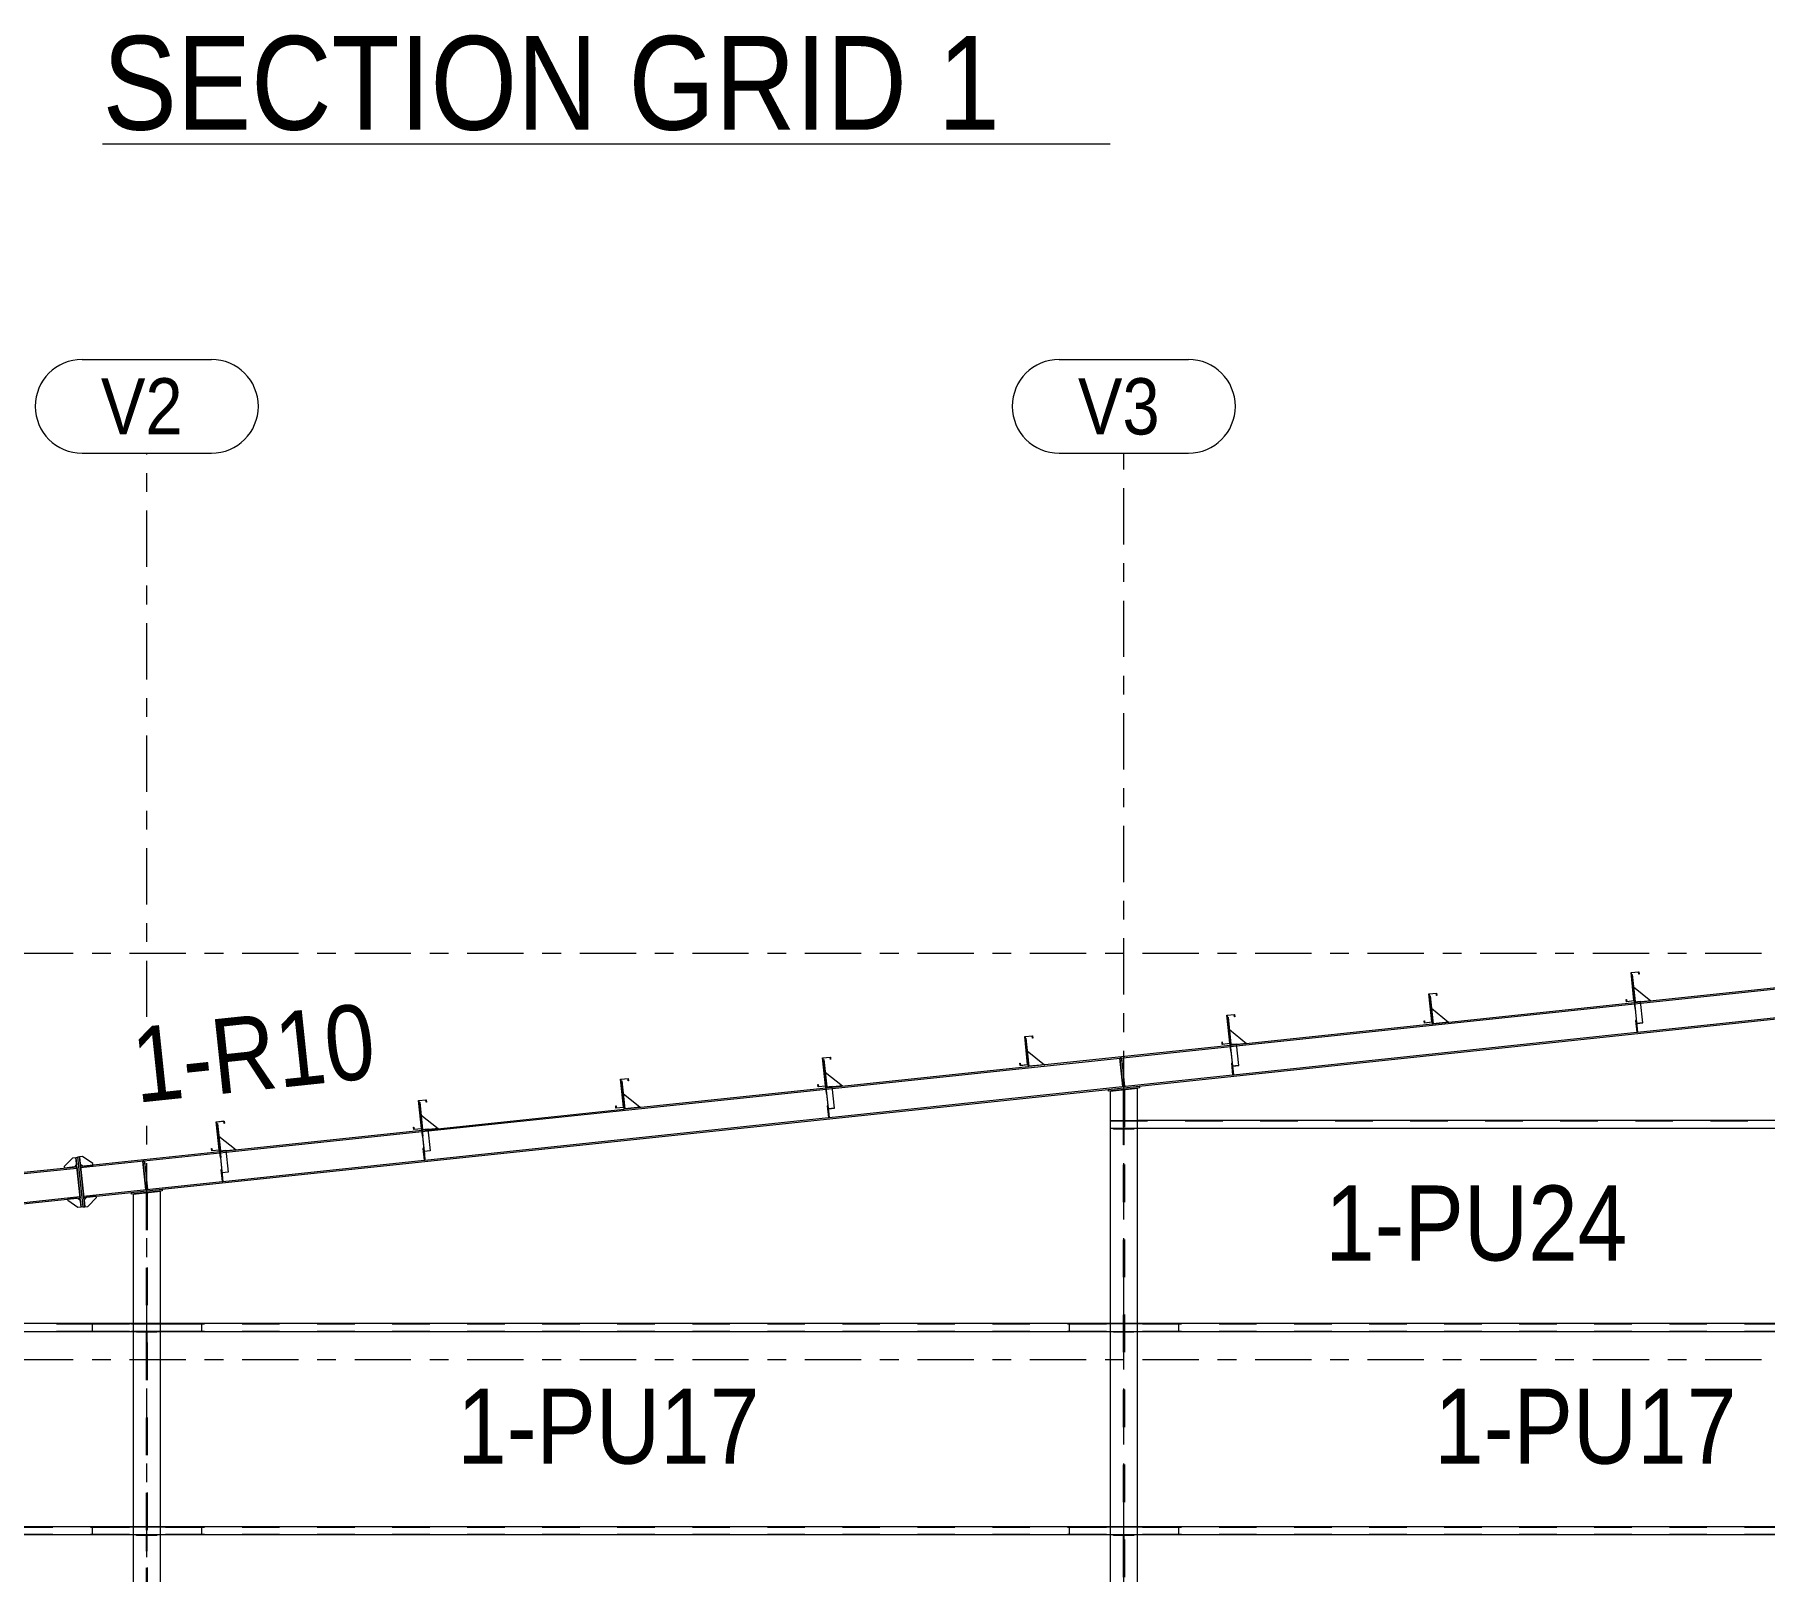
# Model space of a CAD drawing. Header units: millimetres. Extents: x -49 to 773, y -79 to 495.
# Drawn here: x 237.3 to 329.5, y 248.7 to 330.6 of the extents above; entities that cross this region are included whole.
import ezdxf

# ---------------------------------------------------------------- set-up
doc = ezdxf.new("R2010")
doc.units = ezdxf.units.MM
for name, pattern in [('XKITLINE00', [0]), ('XKITLINE02', [4, 2, -2]), ('XKITLINE03', [6, 3, -1, 1, -1])]:
    doc.linetypes.add(name, pattern=pattern)
for name, color, linetype, lineweight in [('OtherObjectType', 7, 'Continuous', 0), ('Part', 2, 'Continuous', 0), ('PartMark', 7, 'Continuous', 0), ('S-grid', 1, 'Continuous', 0)]:
    doc.layers.add(name, color=color, linetype=linetype, lineweight=lineweight)
doc.styles.add('ARIAL', font='ARIAL.TTF')

# ---------------------------------------------------------------- blocks, each defined once
blk = doc.blocks.new('*A170')
at = {"layer": 'Part'}
blk.add_hatch(color=3, dxfattribs=at).paths.add_polyline_path([(257.946, 271.901), (257.909, 272.257), (258.24, 272.292), (258.242, 272.275), (257.927, 272.241), (257.963, 271.903)], flags=17)
blk = doc.blocks.new('*A171')
at = {"layer": 'Part'}
blk.add_hatch(color=3, dxfattribs=at).paths.add_polyline_path([(257.73, 273.807), (258.145, 273.851), (258.158, 273.726), (258.143, 273.725), (258.131, 273.834), (257.747, 273.794), (257.904, 272.3), (257.49, 272.257), (257.477, 272.381), (257.492, 272.382), (257.503, 272.273), (257.888, 272.314)], flags=17)
blk = doc.blocks.new('*A172')
at = {"layer": 'Part'}
blk.add_hatch(color=3, dxfattribs=at).paths.add_polyline_path([(246.957, 272.671), (247.371, 272.714), (247.384, 272.59), (247.369, 272.588), (247.358, 272.698), (246.973, 272.657), (247.131, 271.164), (246.716, 271.12), (246.703, 271.244), (246.718, 271.246), (246.73, 271.137), (247.114, 271.177)], flags=17)
blk = doc.blocks.new('*A181')
at = {"layer": 'Part'}
blk.add_hatch(color=3, dxfattribs=at).paths.add_polyline_path([(247.173, 270.765), (247.135, 271.121), (247.467, 271.156), (247.468, 271.138), (247.154, 271.105), (247.189, 270.767)], flags=17)
blk = doc.blocks.new('*A196')
at = {"layer": 'Part'}
blk.add_hatch(color=3, dxfattribs=at).paths.add_polyline_path([(322.588, 278.719), (322.55, 279.076), (322.882, 279.111), (322.883, 279.093), (322.569, 279.06), (322.604, 278.721)], flags=17)
blk = doc.blocks.new('*A202')
at = {"layer": 'Part'}
blk.add_hatch(color=3, dxfattribs=at).paths.add_polyline_path([(311.598, 279.489), (312.012, 279.532), (312.025, 279.408), (312.011, 279.407), (311.999, 279.516), (311.614, 279.475), (311.772, 277.982), (311.358, 277.938), (311.345, 278.063), (311.359, 278.064), (311.371, 277.955), (311.756, 277.995)], flags=17)
blk = doc.blocks.new('*A203')
at = {"layer": 'Part'}
blk.add_hatch(color=3, dxfattribs=at).paths.add_polyline_path([(300.824, 278.352), (301.239, 278.396), (301.252, 278.272), (301.237, 278.27), (301.225, 278.38), (300.841, 278.339), (300.998, 276.846), (300.584, 276.802), (300.571, 276.926), (300.586, 276.928), (300.597, 276.818), (300.982, 276.859)], flags=17)
blk = doc.blocks.new('*A204')
at = {"layer": 'Part'}
blk.add_hatch(color=3, dxfattribs=at).paths.add_polyline_path([(290.051, 277.216), (290.465, 277.26), (290.478, 277.135), (290.463, 277.134), (290.452, 277.243), (290.067, 277.203), (290.225, 275.709), (289.81, 275.666), (289.797, 275.79), (289.812, 275.791), (289.824, 275.682), (290.208, 275.723)], flags=17)
blk = doc.blocks.new('*A205')
at = {"layer": 'Part'}
blk.add_hatch(color=3, dxfattribs=at).paths.add_polyline_path([(279.277, 276.08), (279.692, 276.123), (279.705, 275.999), (279.69, 275.997), (279.678, 276.107), (279.294, 276.066), (279.451, 274.573), (279.037, 274.529), (279.024, 274.654), (279.039, 274.655), (279.05, 274.546), (279.435, 274.586)], flags=17)
blk = doc.blocks.new('*A206')
at = {"layer": 'Part'}
blk.add_hatch(color=3, dxfattribs=at).paths.add_polyline_path([(268.504, 274.943), (268.918, 274.987), (268.931, 274.863), (268.916, 274.861), (268.905, 274.971), (268.52, 274.93), (268.678, 273.437), (268.263, 273.393), (268.25, 273.517), (268.265, 273.519), (268.277, 273.409), (268.661, 273.45)], flags=17)
blk = doc.blocks.new('*A207')
at = {"layer": 'Part'}
blk.add_hatch(color=3, dxfattribs=at).paths.add_polyline_path([(279.493, 274.174), (279.456, 274.53), (279.787, 274.565), (279.789, 274.547), (279.474, 274.514), (279.51, 274.176)], flags=17)
blk = doc.blocks.new('*A208')
at = {"layer": 'Part'}
blk.add_hatch(color=3, dxfattribs=at).paths.add_polyline_path([(301.041, 276.447), (301.003, 276.803), (301.334, 276.838), (301.336, 276.82), (301.021, 276.787), (301.057, 276.448)], flags=17)
blk = doc.blocks.new('*A210')
at = {"layer": 'Part'}
blk.add_hatch(color=3, dxfattribs=at).paths.add_polyline_path([(322.372, 280.625), (322.786, 280.669), (322.799, 280.545), (322.784, 280.543), (322.773, 280.652), (322.388, 280.612), (322.546, 279.118), (322.131, 279.075), (322.118, 279.199), (322.133, 279.201), (322.145, 279.091), (322.529, 279.132)], flags=17)
blk = doc.blocks.new('*A941')
at = {"layer": 'S-grid', "color": 1, "linetype": 'XKITLINE03', "lineweight": 0}
blk.add_line((-9.667, 281.658), (569.409, 281.658), dxfattribs=at)
blk = doc.blocks.new('*A942')
at = {"layer": 'S-grid', "color": 1, "linetype": 'XKITLINE03', "lineweight": 0}
blk.add_line((-9.667, 259.991), (569.409, 259.991), dxfattribs=at)
blk = doc.blocks.new('*A944')
at = {"layer": 'Part', "color": 2, "linetype": 'XKITLINE00', "lineweight": 0}
for p, q in [((296.151, 274.575), (345.841, 279.816)), ((322.886, 279.07), (333.328, 280.172)), ((322.893, 279), (333.335, 280.101)), ((301.346, 276.727), (322.562, 278.965)), ((311.822, 277.904), (322.554, 279.036)), ((322.722, 277.448), (333.454, 278.58)), ((301.339, 276.798), (311.781, 277.899)), ((279.799, 274.455), (301.015, 276.692)), ((290.275, 275.631), (301.007, 276.763)), ((301.175, 275.176), (322.68, 277.444)), ((279.627, 272.903), (301.133, 275.171)), ((279.792, 274.525), (290.234, 275.626)), ((244.068, 269.081), (294.494, 274.4)), ((258.252, 272.182), (279.467, 274.42)), ((268.728, 273.358), (279.46, 274.49)), ((258.244, 272.252), (268.686, 273.354)), ((247.471, 271.116), (257.913, 272.217)), ((247.478, 271.046), (257.92, 272.147)), ((258.08, 270.63), (279.586, 272.899)), ((239.717, 270.298), (247.139, 271.081)), ((239.724, 270.228), (247.147, 271.011)), ((247.307, 269.494), (258.039, 270.626)), ((239.884, 268.711), (247.265, 269.49)), ((239.892, 268.641), (242.411, 268.906))]:
    blk.add_line(p, q, dxfattribs=at)
at = {"layer": 'Part', "color": 7, "linetype": 'XKITLINE02', "lineweight": 0}
for p, q in [((322.554, 279.036), (322.886, 279.07)), ((322.562, 278.965), (322.893, 279)), ((311.781, 277.899), (311.822, 277.904)), ((301.007, 276.763), (301.339, 276.798)), ((301.015, 276.692), (301.346, 276.727)), ((322.68, 277.444), (322.722, 277.448)), ((290.234, 275.626), (290.275, 275.631)), ((301.133, 275.171), (301.175, 275.176)), ((279.46, 274.49), (279.792, 274.525)), ((279.467, 274.42), (279.799, 274.455)), ((294.494, 274.4), (296.151, 274.575)), ((268.686, 273.354), (268.728, 273.358)), ((257.913, 272.217), (258.244, 272.252)), ((257.92, 272.147), (258.252, 272.182)), ((279.586, 272.899), (279.627, 272.903)), ((247.139, 271.081), (247.471, 271.116)), ((239.717, 270.298), (239.892, 268.641)), ((247.147, 271.011), (247.478, 271.046)), ((258.039, 270.626), (258.08, 270.63)), ((247.265, 269.49), (247.307, 269.494)), ((242.411, 268.906), (244.068, 269.081))]:
    blk.add_line(p, q, dxfattribs=at)
blk = doc.blocks.new('*A948')
at = {"layer": 'Part', "color": 2, "linetype": 'XKITLINE00', "lineweight": 0}
for p, q in [((240.333, 251.075), (240.333, 250.658)), ((240.333, 251.075), (242.521, 251.075)), ((294.604, 251.075), (243.979, 251.075)), ((296.062, 251.075), (298.25, 251.075)), ((298.25, 251.075), (298.25, 250.658)), ((240.333, 250.658), (242.521, 250.658)), ((243.979, 250.658), (294.604, 250.658)), ((296.062, 250.658), (298.25, 250.658))]:
    blk.add_line(p, q, dxfattribs=at)
at = {"layer": 'Part', "color": 7, "linetype": 'XKITLINE02', "lineweight": 0}
for p, q in [((240.333, 251.06), (298.25, 251.06)), ((242.521, 251.075), (243.979, 251.075)), ((296.062, 251.075), (294.604, 251.075)), ((240.333, 250.673), (298.25, 250.673)), ((242.521, 250.658), (243.979, 250.658)), ((294.604, 250.658), (296.062, 250.658))]:
    blk.add_line(p, q, dxfattribs=at)
blk = doc.blocks.new('*A949')
at = {"layer": 'Part', "color": 2, "linetype": 'XKITLINE00', "lineweight": 0}
for p, q in [((240.333, 261.908), (240.333, 261.491)), ((240.333, 261.908), (242.521, 261.908)), ((294.604, 261.908), (243.979, 261.908)), ((296.062, 261.908), (298.25, 261.908)), ((298.25, 261.908), (298.25, 261.491)), ((240.333, 261.491), (242.521, 261.491)), ((243.979, 261.491), (294.604, 261.491)), ((296.062, 261.491), (298.25, 261.491))]:
    blk.add_line(p, q, dxfattribs=at)
at = {"layer": 'Part', "color": 7, "linetype": 'XKITLINE02', "lineweight": 0}
for p, q in [((240.333, 261.893), (298.25, 261.893)), ((242.521, 261.908), (243.979, 261.908)), ((296.062, 261.908), (294.604, 261.908)), ((240.333, 261.506), (298.25, 261.506)), ((242.521, 261.491), (243.979, 261.491)), ((294.604, 261.491), (296.062, 261.491))]:
    blk.add_line(p, q, dxfattribs=at)
blk = doc.blocks.new('*A999')
at = {"layer": 'S-grid', "color": 1, "linetype": 'XKITLINE03', "lineweight": 0}
for p, q in [((243.25, 278.263), (243.25, 308.325)), ((243.25, 165.458), (243.25, 273.235))]:
    blk.add_line(p, q, dxfattribs=at)
at = {"layer": 'S-grid', "color": 3, "style": 'ARIAL', "width": 0.85}
blk.add_text('V2', height=3, dxfattribs=at).set_placement((240.803, 309.325))
blk = doc.blocks.new('*A1003')
at = {"layer": 'Part', "color": 2, "linetype": 'XKITLINE00', "lineweight": 0}
for p, q in [((239.466, 270.774), (239.565, 270.785)), ((239.745, 268.122), (239.466, 270.774)), ((239.565, 270.785), (239.845, 268.133)), ((239.845, 268.133), (239.745, 268.122))]:
    blk.add_line(p, q, dxfattribs=at)
blk = doc.blocks.new('*A1004')
at = {"layer": 'Part', "color": 2, "linetype": 'XKITLINE00', "lineweight": 0}
for p, q in [((240.016, 268.654), (239.905, 268.516)), ((240.11, 268.161), (240.564, 268.628)), ((240.564, 268.628), (240.555, 268.711)), ((239.944, 268.143), (240.11, 268.161))]:
    blk.add_line(p, q, dxfattribs=at)
at = {"layer": 'Part', "color": 7, "linetype": 'XKITLINE02', "lineweight": 0}
for p, q in [((239.905, 268.516), (239.944, 268.143)), ((240.555, 268.711), (240.016, 268.654))]:
    blk.add_line(p, q, dxfattribs=at)
blk = doc.blocks.new('*A1005')
at = {"layer": 'Part', "color": 2, "linetype": 'XKITLINE00', "lineweight": 0}
for p, q in [((239.83, 270.813), (239.665, 270.795)), ((239.704, 270.422), (239.841, 270.311)), ((240.371, 270.451), (239.83, 270.813)), ((240.38, 270.368), (240.371, 270.451))]:
    blk.add_line(p, q, dxfattribs=at)
at = {"layer": 'Part', "color": 7, "linetype": 'XKITLINE02', "lineweight": 0}
for p, q in [((239.665, 270.795), (239.704, 270.422)), ((239.841, 270.311), (240.38, 270.368))]:
    blk.add_line(p, q, dxfattribs=at)
blk = doc.blocks.new('*A1006')
at = {"layer": 'Part', "color": 2, "linetype": 'XKITLINE00', "lineweight": 0}
for p, q in [((239.665, 270.795), (239.565, 270.785)), ((239.565, 270.785), (239.845, 268.133)), ((239.944, 268.143), (239.665, 270.795)), ((239.845, 268.133), (239.944, 268.143))]:
    blk.add_line(p, q, dxfattribs=at)
blk = doc.blocks.new('*A1007')
at = {"layer": 'Part', "color": 2, "linetype": 'XKITLINE00', "lineweight": 0}
for p, q in [((257.909, 272.257), (258.24, 272.292)), ((257.946, 271.901), (257.909, 272.257)), ((258.242, 272.275), (257.927, 272.241)), ((257.927, 272.241), (257.963, 271.903)), ((258.24, 272.292), (258.363, 271.126)), ((257.963, 271.903), (257.946, 271.901)), ((257.946, 271.901), (258.048, 270.938)), ((258.079, 270.8), (257.963, 271.903)), ((258.363, 271.126), (258.048, 271.093)), ((258.063, 270.798), (258.079, 270.8))]:
    blk.add_line(p, q, dxfattribs=at)
at = {"layer": 'Part', "color": 7, "linetype": 'XKITLINE02', "lineweight": 0}
for p, q in [((258.03, 271.107), (258.362, 271.142)), ((258.048, 270.938), (258.063, 270.798))]:
    blk.add_line(p, q, dxfattribs=at)
blk = doc.blocks.new('*A1008')
at = {"layer": 'Part', "color": 2, "linetype": 'XKITLINE00', "lineweight": 0}
for p, q in [((257.756, 273.709), (257.797, 273.713)), ((257.797, 273.713), (257.95, 272.262)), ((257.904, 272.3), (257.909, 272.257))]:
    blk.add_line(p, q, dxfattribs=at)
at = {"layer": 'Part', "color": 7, "linetype": 'XKITLINE02', "lineweight": 0}
for p, q in [((257.756, 273.709), (257.904, 272.3)), ((257.909, 272.257), (257.913, 272.217)), ((257.913, 272.217), (257.954, 272.222)), ((257.95, 272.262), (257.954, 272.222))]:
    blk.add_line(p, q, dxfattribs=at)
blk = doc.blocks.new('*A1009')
at = {"layer": 'Part', "color": 2, "linetype": 'XKITLINE00', "lineweight": 0}
blk.add_line((257.867, 273.05), (258.783, 272.309), dxfattribs=at)
at = {"layer": 'Part', "color": 7, "linetype": 'XKITLINE02', "lineweight": 0}
for p, q in [((257.954, 272.222), (257.867, 273.05)), ((258.783, 272.309), (257.954, 272.222))]:
    blk.add_line(p, q, dxfattribs=at)
blk = doc.blocks.new('*A1010')
at = {"layer": 'Part', "color": 2, "linetype": 'XKITLINE00', "lineweight": 0}
for p, q in [((258.015, 271.252), (257.973, 271.248)), ((257.973, 271.248), (258.039, 270.626)), ((258.08, 270.63), (258.039, 270.626)), ((258.048, 270.938), (258.08, 270.63))]:
    blk.add_line(p, q, dxfattribs=at)
at = {"layer": 'Part', "color": 7, "linetype": 'XKITLINE02', "lineweight": 0}
for p, q in [((258.015, 271.252), (258.048, 270.938)), ((258.026, 270.75), (258.067, 270.755))]:
    blk.add_line(p, q, dxfattribs=at)
blk = doc.blocks.new('*A1040')
at = {"layer": 'Part', "color": 2, "linetype": 'XKITLINE00', "lineweight": 0}
for p, q in [((188.25, 251.075), (188.25, 250.658)), ((188.25, 251.075), (190.437, 251.075)), ((242.521, 251.075), (191.896, 251.075)), ((243.979, 251.075), (246.166, 251.075)), ((246.166, 251.075), (246.166, 250.658)), ((188.25, 250.658), (190.437, 250.658)), ((191.896, 250.658), (242.521, 250.658)), ((243.979, 250.658), (246.166, 250.658))]:
    blk.add_line(p, q, dxfattribs=at)
at = {"layer": 'Part', "color": 7, "linetype": 'XKITLINE02', "lineweight": 0}
for p, q in [((188.25, 251.06), (246.166, 251.06)), ((190.437, 251.075), (191.896, 251.075)), ((243.979, 251.075), (242.521, 251.075)), ((188.25, 250.673), (246.166, 250.673)), ((190.437, 250.658), (191.896, 250.658)), ((242.521, 250.658), (243.979, 250.658))]:
    blk.add_line(p, q, dxfattribs=at)
blk = doc.blocks.new('*A1041')
at = {"layer": 'Part', "color": 7, "linetype": 'XKITLINE02', "lineweight": 0}
for p, q in [((190.437, 261.908), (190.437, 261.491)), ((190.437, 261.908), (191.896, 261.908)), ((190.437, 261.893), (246.166, 261.893)), ((243.979, 261.908), (242.521, 261.908)), ((190.437, 261.506), (246.166, 261.506)), ((190.437, 261.491), (191.896, 261.491)), ((242.521, 261.491), (243.979, 261.491))]:
    blk.add_line(p, q, dxfattribs=at)
at = {"layer": 'Part', "color": 2, "linetype": 'XKITLINE00', "lineweight": 0}
for p, q in [((242.521, 261.908), (191.896, 261.908)), ((243.979, 261.908), (246.166, 261.908)), ((246.166, 261.908), (246.166, 261.491)), ((191.896, 261.491), (242.521, 261.491)), ((243.979, 261.491), (246.166, 261.491))]:
    blk.add_line(p, q, dxfattribs=at)
blk = doc.blocks.new('*A1042')
at = {"layer": 'Part', "color": 7, "linetype": 'XKITLINE02', "lineweight": 0}
for p, q in [((243.042, 270.569), (243.125, 270.578)), ((243.2, 269.069), (243.042, 270.569)), ((243.138, 270.454), (243.055, 270.445)), ((243.125, 270.578), (243.283, 269.078)), ((243.187, 269.193), (243.27, 269.202)), ((243.283, 269.078), (243.2, 269.069))]:
    blk.add_line(p, q, dxfattribs=at)
blk = doc.blocks.new('*A1044')
at = {"layer": 'Part', "color": 7, "linetype": 'XKITLINE02', "lineweight": 0}
for p, q in [((242.708, 250.616), (242.708, 250.658)), ((242.708, 250.658), (243.791, 250.658)), ((243.791, 250.616), (242.708, 250.616)), ((243.791, 250.658), (243.791, 250.616))]:
    blk.add_line(p, q, dxfattribs=at)
blk = doc.blocks.new('*A1045')
at = {"layer": 'Part', "color": 7, "linetype": 'XKITLINE02', "lineweight": 0}
for p, q in [((243.271, 250.616), (243.229, 250.616)), ((243.229, 249.783), (243.229, 250.616)), ((243.229, 250.616), (243.271, 250.616)), ((243.271, 249.783), (243.271, 250.616)), ((243.271, 249.783), (243.229, 249.783))]:
    blk.add_line(p, q, dxfattribs=at)
blk = doc.blocks.new('*A1048')
at = {"layer": 'Part', "color": 7, "linetype": 'XKITLINE02', "lineweight": 0}
for p, q in [((242.708, 261.45), (242.708, 261.491)), ((242.708, 261.491), (243.791, 261.491)), ((243.791, 261.45), (242.708, 261.45)), ((243.791, 261.491), (243.791, 261.45))]:
    blk.add_line(p, q, dxfattribs=at)
blk = doc.blocks.new('*A1049')
at = {"layer": 'Part', "color": 7, "linetype": 'XKITLINE02', "lineweight": 0}
for p, q in [((243.271, 261.45), (243.229, 261.45)), ((243.229, 260.616), (243.229, 261.45)), ((243.229, 261.45), (243.271, 261.45)), ((243.271, 260.616), (243.271, 261.45)), ((243.271, 260.616), (243.229, 260.616))]:
    blk.add_line(p, q, dxfattribs=at)
blk = doc.blocks.new('*A1058')
at = {"layer": 'Part', "color": 2, "linetype": 'XKITLINE00', "lineweight": 0}
for p, q in [((236.697, 269.98), (239.518, 270.277)), ((236.705, 269.909), (239.526, 270.207)), ((191.985, 263.588), (239.693, 268.62)), ((236.533, 268.358), (239.686, 268.69))]:
    blk.add_line(p, q, dxfattribs=at)
at = {"layer": 'Part', "color": 7, "linetype": 'XKITLINE02', "lineweight": 0}
blk.add_line((239.518, 270.277), (239.693, 268.62), dxfattribs=at)
blk = doc.blocks.new('*A1059')
at = {"layer": 'Part', "color": 7, "linetype": 'XKITLINE02', "lineweight": 0}
for p, q in [((242.521, 268.817), (243.979, 268.971)), ((243.221, 268.891), (243.221, 184.908)), ((243.279, 268.897), (243.279, 184.908)), ((242.521, 184.908), (243.979, 184.908))]:
    blk.add_line(p, q, dxfattribs=at)
at = {"layer": 'Part', "color": 2, "linetype": 'XKITLINE00', "lineweight": 0}
for p, q in [((242.521, 268.817), (242.521, 184.908)), ((243.979, 184.908), (243.979, 268.971))]:
    blk.add_line(p, q, dxfattribs=at)
blk = doc.blocks.new('*A1061')
at = {"layer": 'Part', "color": 2, "linetype": 'XKITLINE00', "lineweight": 0}
for p, q in [((257.73, 273.807), (258.145, 273.851)), ((257.888, 272.314), (257.73, 273.807)), ((258.131, 273.834), (257.747, 273.794)), ((257.747, 273.794), (257.904, 272.3)), ((258.143, 273.725), (258.131, 273.834)), ((258.158, 273.726), (258.143, 273.725)), ((258.145, 273.851), (258.158, 273.726)), ((257.477, 272.381), (257.492, 272.382)), ((257.49, 272.257), (257.477, 272.381)), ((257.904, 272.3), (257.49, 272.257)), ((257.492, 272.382), (257.503, 272.273)), ((257.503, 272.273), (257.888, 272.314))]:
    blk.add_line(p, q, dxfattribs=at)
blk = doc.blocks.new('*A1062')
at = {"layer": 'Part', "color": 2, "linetype": 'XKITLINE00', "lineweight": 0}
for p, q in [((246.957, 272.671), (247.371, 272.714)), ((247.114, 271.177), (246.957, 272.671)), ((247.358, 272.698), (246.973, 272.657)), ((246.973, 272.657), (247.131, 271.164)), ((247.369, 272.588), (247.358, 272.698)), ((247.384, 272.59), (247.369, 272.588)), ((247.371, 272.714), (247.384, 272.59)), ((246.703, 271.244), (246.718, 271.246)), ((246.716, 271.12), (246.703, 271.244)), ((247.131, 271.164), (246.716, 271.12)), ((246.718, 271.246), (246.73, 271.137)), ((246.73, 271.137), (247.114, 271.177))]:
    blk.add_line(p, q, dxfattribs=at)
blk = doc.blocks.new('*A1088')
at = {"layer": 'Part', "color": 2, "linetype": 'XKITLINE00', "lineweight": 0}
for p, q in [((247.241, 270.116), (247.2, 270.111)), ((247.2, 270.111), (247.265, 269.49)), ((247.307, 269.494), (247.265, 269.49)), ((247.274, 269.802), (247.307, 269.494))]:
    blk.add_line(p, q, dxfattribs=at)
at = {"layer": 'Part', "color": 7, "linetype": 'XKITLINE02', "lineweight": 0}
for p, q in [((247.241, 270.116), (247.274, 269.802)), ((247.252, 269.614), (247.294, 269.618))]:
    blk.add_line(p, q, dxfattribs=at)
blk = doc.blocks.new('*A1089')
at = {"layer": 'Part', "color": 2, "linetype": 'XKITLINE00', "lineweight": 0}
blk.add_line((247.093, 271.914), (248.01, 271.173), dxfattribs=at)
at = {"layer": 'Part', "color": 7, "linetype": 'XKITLINE02', "lineweight": 0}
for p, q in [((247.181, 271.085), (247.093, 271.914)), ((248.01, 271.173), (247.181, 271.085))]:
    blk.add_line(p, q, dxfattribs=at)
blk = doc.blocks.new('*A1090')
at = {"layer": 'Part', "color": 2, "linetype": 'XKITLINE00', "lineweight": 0}
for p, q in [((246.982, 272.573), (247.023, 272.577)), ((247.023, 272.577), (247.177, 271.125)), ((247.131, 271.164), (247.135, 271.121))]:
    blk.add_line(p, q, dxfattribs=at)
at = {"layer": 'Part', "color": 7, "linetype": 'XKITLINE02', "lineweight": 0}
for p, q in [((246.982, 272.573), (247.131, 271.164)), ((247.135, 271.121), (247.139, 271.081)), ((247.177, 271.125), (247.181, 271.085)), ((247.139, 271.081), (247.181, 271.085))]:
    blk.add_line(p, q, dxfattribs=at)
blk = doc.blocks.new('*A1091')
at = {"layer": 'Part', "color": 2, "linetype": 'XKITLINE00', "lineweight": 0}
for p, q in [((247.135, 271.121), (247.467, 271.156)), ((247.173, 270.765), (247.135, 271.121)), ((247.468, 271.138), (247.154, 271.105)), ((247.467, 271.156), (247.59, 269.99)), ((247.154, 271.105), (247.189, 270.767)), ((247.189, 270.767), (247.173, 270.765)), ((247.173, 270.765), (247.274, 269.802)), ((247.306, 269.663), (247.189, 270.767)), ((247.59, 269.99), (247.275, 269.957)), ((247.289, 269.662), (247.306, 269.663))]:
    blk.add_line(p, q, dxfattribs=at)
at = {"layer": 'Part', "color": 7, "linetype": 'XKITLINE02', "lineweight": 0}
for p, q in [((247.256, 269.97), (247.588, 270.005)), ((247.274, 269.802), (247.289, 269.662))]:
    blk.add_line(p, q, dxfattribs=at)
blk = doc.blocks.new('*A1092')
at = {"layer": 'Part', "color": 2, "linetype": 'XKITLINE00', "lineweight": 0}
for p, q in [((242.411, 268.906), (244.068, 269.081)), ((242.411, 268.906), (242.421, 268.807)), ((244.078, 268.982), (242.421, 268.807)), ((244.068, 269.081), (244.078, 268.982))]:
    blk.add_line(p, q, dxfattribs=at)
blk = doc.blocks.new('*A1093')
at = {"layer": 'Part', "color": 2, "linetype": 'XKITLINE00', "lineweight": 0}
for p, q in [((243.125, 270.578), (243.042, 270.569)), ((243.042, 270.569), (243.2, 269.069)), ((243.125, 270.578), (243.283, 269.078)), ((243.283, 269.078), (243.2, 269.069))]:
    blk.add_line(p, q, dxfattribs=at)
at = {"layer": 'Part', "color": 7, "linetype": 'XKITLINE02', "lineweight": 0}
for p, q in [((243.055, 270.445), (243.138, 270.454)), ((243.187, 269.193), (243.27, 269.202))]:
    blk.add_line(p, q, dxfattribs=at)
blk = doc.blocks.new('*A1094')
at = {"layer": 'Part', "color": 7, "linetype": 'XKITLINE02', "lineweight": 0}
for p, q in [((239.569, 268.607), (239.03, 268.55)), ((239.706, 268.495), (239.745, 268.122))]:
    blk.add_line(p, q, dxfattribs=at)
at = {"layer": 'Part', "color": 2, "linetype": 'XKITLINE00', "lineweight": 0}
for p, q in [((239.03, 268.55), (239.039, 268.467)), ((239.58, 268.105), (239.039, 268.467)), ((239.569, 268.607), (239.706, 268.495)), ((239.745, 268.122), (239.58, 268.105))]:
    blk.add_line(p, q, dxfattribs=at)
blk = doc.blocks.new('*A1095')
at = {"layer": 'Part', "color": 2, "linetype": 'XKITLINE00', "lineweight": 0}
for p, q in [((238.846, 270.29), (239.3, 270.757)), ((238.846, 270.29), (238.855, 270.207)), ((239.3, 270.757), (239.466, 270.774)), ((239.505, 270.401), (239.394, 270.264))]:
    blk.add_line(p, q, dxfattribs=at)
at = {"layer": 'Part', "color": 7, "linetype": 'XKITLINE02', "lineweight": 0}
for p, q in [((239.394, 270.264), (238.855, 270.207)), ((239.466, 270.774), (239.505, 270.401))]:
    blk.add_line(p, q, dxfattribs=at)
blk = doc.blocks.new('*A1137')
at = {"layer": 'S-grid', "color": 1, "linetype": 'XKITLINE00', "lineweight": 0}
for p, q in [((239.803, 313.325), (246.697, 313.325)), ((239.803, 308.325), (246.697, 308.325))]:
    blk.add_line(p, q, dxfattribs=at)
for centre, start, end in [((239.803, 310.825), 90, 270), ((246.697, 310.825), 270, 90)]:
    blk.add_arc(centre, 2.5, start, end, dxfattribs=at)
blk = doc.blocks.new('*A1145')
at = {"layer": 'S-grid', "color": 1, "linetype": 'XKITLINE03', "lineweight": 0}
blk.add_line((295.333, 165.458), (295.333, 308.325), dxfattribs=at)
at = {"layer": 'S-grid', "color": 3, "style": 'ARIAL', "width": 0.85}
blk.add_text('V3', height=3, dxfattribs=at).set_placement((292.886, 309.325))
blk = doc.blocks.new('*A1153')
at = {"layer": 'Part', "color": 7, "linetype": 'XKITLINE02', "lineweight": 0}
for p, q in [((295.125, 276.063), (295.208, 276.072)), ((295.283, 274.563), (295.125, 276.063)), ((295.221, 275.947), (295.138, 275.938)), ((295.208, 276.072), (295.366, 274.571)), ((295.27, 274.687), (295.353, 274.696)), ((295.366, 274.571), (295.283, 274.563))]:
    blk.add_line(p, q, dxfattribs=at)
blk = doc.blocks.new('*A1154')
at = {"layer": 'Part', "color": 7, "linetype": 'XKITLINE02', "lineweight": 0}
for p, q in [((294.791, 250.616), (294.791, 250.658)), ((294.791, 250.658), (295.875, 250.658)), ((295.875, 250.616), (294.791, 250.616)), ((295.875, 250.658), (295.875, 250.616))]:
    blk.add_line(p, q, dxfattribs=at)
blk = doc.blocks.new('*A1155')
at = {"layer": 'Part', "color": 7, "linetype": 'XKITLINE02', "lineweight": 0}
for p, q in [((295.354, 250.616), (295.312, 250.616)), ((295.312, 249.783), (295.312, 250.616)), ((295.312, 250.616), (295.354, 250.616)), ((295.354, 249.783), (295.354, 250.616)), ((295.354, 249.783), (295.312, 249.783))]:
    blk.add_line(p, q, dxfattribs=at)
blk = doc.blocks.new('*A1156')
at = {"layer": 'Part', "color": 7, "linetype": 'XKITLINE02', "lineweight": 0}
for p, q in [((294.791, 261.45), (294.791, 261.491)), ((294.791, 261.491), (295.875, 261.491)), ((295.875, 261.45), (294.791, 261.45)), ((295.875, 261.491), (295.875, 261.45))]:
    blk.add_line(p, q, dxfattribs=at)
blk = doc.blocks.new('*A1157')
at = {"layer": 'Part', "color": 7, "linetype": 'XKITLINE02', "lineweight": 0}
for p, q in [((295.354, 261.45), (295.312, 261.45)), ((295.312, 260.616), (295.312, 261.45)), ((295.312, 261.45), (295.354, 261.45)), ((295.354, 260.616), (295.354, 261.45)), ((295.354, 260.616), (295.312, 260.616))]:
    blk.add_line(p, q, dxfattribs=at)
blk = doc.blocks.new('*A1158')
at = {"layer": 'Part', "color": 7, "linetype": 'XKITLINE02', "lineweight": 0}
for p, q in [((294.791, 272.283), (294.791, 272.325)), ((294.791, 272.325), (295.875, 272.325)), ((295.875, 272.283), (294.791, 272.283)), ((295.875, 272.325), (295.875, 272.283))]:
    blk.add_line(p, q, dxfattribs=at)
blk = doc.blocks.new('*A1159')
at = {"layer": 'Part', "color": 7, "linetype": 'XKITLINE02', "lineweight": 0}
for p, q in [((295.354, 272.283), (295.312, 272.283)), ((295.312, 271.45), (295.312, 272.283)), ((295.312, 272.283), (295.354, 272.283)), ((295.354, 271.45), (295.354, 272.283)), ((295.354, 271.45), (295.312, 271.45))]:
    blk.add_line(p, q, dxfattribs=at)
blk = doc.blocks.new('*A1182')
at = {"layer": 'Part', "color": 2, "linetype": 'XKITLINE00', "lineweight": 0}
for p, q in [((292.416, 251.075), (292.416, 250.658)), ((292.416, 251.075), (294.604, 251.075)), ((345.958, 251.075), (296.062, 251.075)), ((348.875, 251.075), (350.333, 251.075)), ((350.333, 251.075), (350.333, 250.658)), ((292.416, 250.658), (294.604, 250.658)), ((296.062, 250.658), (345.958, 250.658)), ((348.875, 250.658), (350.333, 250.658))]:
    blk.add_line(p, q, dxfattribs=at)
at = {"layer": 'Part', "color": 7, "linetype": 'XKITLINE02', "lineweight": 0}
for p, q in [((292.416, 251.06), (350.333, 251.06)), ((294.604, 251.075), (296.062, 251.075)), ((348.875, 251.075), (345.958, 251.075)), ((292.416, 250.673), (350.333, 250.673)), ((294.604, 250.658), (296.062, 250.658)), ((345.958, 250.658), (348.875, 250.658))]:
    blk.add_line(p, q, dxfattribs=at)
blk = doc.blocks.new('*A1184')
at = {"layer": 'Part', "color": 2, "linetype": 'XKITLINE00', "lineweight": 0}
for p, q in [((292.416, 261.908), (292.416, 261.491)), ((292.416, 261.908), (294.604, 261.908)), ((345.958, 261.908), (296.062, 261.908)), ((348.875, 261.908), (350.333, 261.908)), ((350.333, 261.908), (350.333, 261.491)), ((292.416, 261.491), (294.604, 261.491)), ((296.062, 261.491), (345.958, 261.491)), ((348.875, 261.491), (350.333, 261.491))]:
    blk.add_line(p, q, dxfattribs=at)
at = {"layer": 'Part', "color": 7, "linetype": 'XKITLINE02', "lineweight": 0}
for p, q in [((292.416, 261.893), (350.333, 261.893)), ((294.604, 261.908), (296.062, 261.908)), ((348.875, 261.908), (345.958, 261.908)), ((292.416, 261.506), (350.333, 261.506)), ((294.604, 261.491), (296.062, 261.491)), ((345.958, 261.491), (348.875, 261.491))]:
    blk.add_line(p, q, dxfattribs=at)
blk = doc.blocks.new('*A1186')
at = {"layer": 'Part', "color": 7, "linetype": 'XKITLINE02', "lineweight": 0}
for p, q in [((294.604, 272.741), (294.604, 272.325)), ((294.604, 272.741), (296.062, 272.741)), ((294.604, 272.726), (350.333, 272.726)), ((294.604, 272.34), (350.333, 272.34)), ((294.604, 272.325), (296.062, 272.325)), ((348.875, 272.741), (345.958, 272.741)), ((345.958, 272.325), (348.875, 272.325))]:
    blk.add_line(p, q, dxfattribs=at)
at = {"layer": 'Part', "color": 2, "linetype": 'XKITLINE00', "lineweight": 0}
for p, q in [((345.958, 272.741), (296.062, 272.741)), ((296.062, 272.325), (345.958, 272.325)), ((348.875, 272.741), (350.333, 272.741)), ((348.875, 272.325), (350.333, 272.325)), ((350.333, 272.741), (350.333, 272.325))]:
    blk.add_line(p, q, dxfattribs=at)
blk = doc.blocks.new('*A1197')
at = {"layer": 'Part', "color": 7, "linetype": 'XKITLINE02', "lineweight": 0}
for p, q in [((294.604, 274.311), (296.062, 274.465)), ((295.304, 274.385), (295.304, 184.908)), ((295.362, 274.391), (295.362, 184.908)), ((294.604, 184.908), (296.062, 184.908))]:
    blk.add_line(p, q, dxfattribs=at)
at = {"layer": 'Part', "color": 2, "linetype": 'XKITLINE00', "lineweight": 0}
for p, q in [((294.604, 274.311), (294.604, 184.908)), ((296.062, 184.908), (296.062, 274.465))]:
    blk.add_line(p, q, dxfattribs=at)
blk = doc.blocks.new('*A1203')
at = {"layer": 'Part', "color": 2, "linetype": 'XKITLINE00', "lineweight": 0}
for p, q in [((322.656, 278.07), (322.615, 278.066)), ((322.615, 278.066), (322.68, 277.444)), ((322.689, 277.756), (322.722, 277.448)), ((322.722, 277.448), (322.68, 277.444))]:
    blk.add_line(p, q, dxfattribs=at)
at = {"layer": 'Part', "color": 7, "linetype": 'XKITLINE02', "lineweight": 0}
for p, q in [((322.656, 278.07), (322.689, 277.756)), ((322.667, 277.568), (322.709, 277.573))]:
    blk.add_line(p, q, dxfattribs=at)
blk = doc.blocks.new('*A1204')
at = {"layer": 'Part', "color": 2, "linetype": 'XKITLINE00', "lineweight": 0}
blk.add_line((322.508, 279.869), (323.424, 279.127), dxfattribs=at)
at = {"layer": 'Part', "color": 7, "linetype": 'XKITLINE02', "lineweight": 0}
for p, q in [((322.596, 279.04), (322.508, 279.869)), ((323.424, 279.127), (322.596, 279.04))]:
    blk.add_line(p, q, dxfattribs=at)
blk = doc.blocks.new('*A1205')
at = {"layer": 'Part', "color": 2, "linetype": 'XKITLINE00', "lineweight": 0}
for p, q in [((322.397, 280.527), (322.438, 280.532)), ((322.438, 280.532), (322.592, 279.08)), ((322.546, 279.118), (322.55, 279.076))]:
    blk.add_line(p, q, dxfattribs=at)
at = {"layer": 'Part', "color": 7, "linetype": 'XKITLINE02', "lineweight": 0}
for p, q in [((322.397, 280.527), (322.546, 279.118)), ((322.55, 279.076), (322.554, 279.036)), ((322.554, 279.036), (322.596, 279.04)), ((322.592, 279.08), (322.596, 279.04))]:
    blk.add_line(p, q, dxfattribs=at)
blk = doc.blocks.new('*A1206')
at = {"layer": 'Part', "color": 2, "linetype": 'XKITLINE00', "lineweight": 0}
for p, q in [((322.55, 279.076), (322.882, 279.111)), ((322.588, 278.719), (322.55, 279.076)), ((322.569, 279.06), (322.883, 279.093)), ((322.721, 277.618), (322.569, 279.06)), ((322.604, 278.721), (322.588, 278.719)), ((322.588, 278.719), (322.689, 277.756)), ((322.883, 279.093), (322.882, 279.111)), ((323.005, 277.944), (322.883, 279.093)), ((322.69, 277.911), (323.005, 277.944)), ((322.704, 277.616), (322.721, 277.618))]:
    blk.add_line(p, q, dxfattribs=at)
at = {"layer": 'Part', "color": 7, "linetype": 'XKITLINE02', "lineweight": 0}
for p, q in [((322.671, 277.925), (323.003, 277.96)), ((322.689, 277.756), (322.704, 277.616))]:
    blk.add_line(p, q, dxfattribs=at)
blk = doc.blocks.new('*A1246')
at = {"layer": 'Part', "color": 2, "linetype": 'XKITLINE00', "lineweight": 0}
for p, q in [((311.598, 279.489), (312.012, 279.532)), ((311.756, 277.995), (311.598, 279.489)), ((311.999, 279.516), (311.614, 279.475)), ((311.614, 279.475), (311.772, 277.982)), ((312.011, 279.407), (311.999, 279.516)), ((312.012, 279.532), (312.025, 279.408)), ((312.025, 279.408), (312.011, 279.407)), ((311.345, 278.063), (311.359, 278.064)), ((311.358, 277.938), (311.345, 278.063)), ((311.772, 277.982), (311.358, 277.938)), ((311.359, 278.064), (311.371, 277.955)), ((311.371, 277.955), (311.756, 277.995))]:
    blk.add_line(p, q, dxfattribs=at)
blk = doc.blocks.new('*A1247')
at = {"layer": 'Part', "color": 2, "linetype": 'XKITLINE00', "lineweight": 0}
for p, q in [((300.824, 278.352), (301.239, 278.396)), ((300.982, 276.859), (300.824, 278.352)), ((301.225, 278.38), (300.841, 278.339)), ((300.841, 278.339), (300.998, 276.846)), ((301.237, 278.27), (301.225, 278.38)), ((301.252, 278.272), (301.237, 278.27)), ((301.239, 278.396), (301.252, 278.272)), ((300.571, 276.926), (300.586, 276.928)), ((300.584, 276.802), (300.571, 276.926)), ((300.998, 276.846), (300.584, 276.802)), ((300.586, 276.928), (300.597, 276.818)), ((300.597, 276.818), (300.982, 276.859))]:
    blk.add_line(p, q, dxfattribs=at)
blk = doc.blocks.new('*A1248')
at = {"layer": 'Part', "color": 2, "linetype": 'XKITLINE00', "lineweight": 0}
for p, q in [((290.051, 277.216), (290.465, 277.26)), ((290.208, 275.723), (290.051, 277.216)), ((290.452, 277.243), (290.067, 277.203)), ((290.067, 277.203), (290.225, 275.709)), ((290.463, 277.134), (290.452, 277.243)), ((290.478, 277.135), (290.463, 277.134)), ((290.465, 277.26), (290.478, 277.135)), ((289.797, 275.79), (289.812, 275.791)), ((289.81, 275.666), (289.797, 275.79)), ((289.812, 275.791), (289.824, 275.682)), ((289.824, 275.682), (290.208, 275.723)), ((290.225, 275.709), (289.81, 275.666))]:
    blk.add_line(p, q, dxfattribs=at)
blk = doc.blocks.new('*A1249')
at = {"layer": 'Part', "color": 2, "linetype": 'XKITLINE00', "lineweight": 0}
for p, q in [((279.277, 276.08), (279.692, 276.123)), ((279.435, 274.586), (279.277, 276.08)), ((279.678, 276.107), (279.294, 276.066)), ((279.294, 276.066), (279.451, 274.573)), ((279.69, 275.997), (279.678, 276.107)), ((279.705, 275.999), (279.69, 275.997)), ((279.692, 276.123), (279.705, 275.999)), ((279.024, 274.654), (279.039, 274.655)), ((279.037, 274.529), (279.024, 274.654)), ((279.451, 274.573), (279.037, 274.529)), ((279.039, 274.655), (279.05, 274.546)), ((279.05, 274.546), (279.435, 274.586))]:
    blk.add_line(p, q, dxfattribs=at)
blk = doc.blocks.new('*A1250')
at = {"layer": 'Part', "color": 2, "linetype": 'XKITLINE00', "lineweight": 0}
for p, q in [((268.504, 274.943), (268.918, 274.987)), ((268.661, 273.45), (268.504, 274.943)), ((268.905, 274.971), (268.52, 274.93)), ((268.52, 274.93), (268.678, 273.437)), ((268.916, 274.861), (268.905, 274.971)), ((268.931, 274.863), (268.916, 274.861)), ((268.918, 274.987), (268.931, 274.863)), ((268.25, 273.517), (268.265, 273.519)), ((268.263, 273.393), (268.25, 273.517)), ((268.678, 273.437), (268.263, 273.393)), ((268.265, 273.519), (268.277, 273.409)), ((268.277, 273.409), (268.661, 273.45))]:
    blk.add_line(p, q, dxfattribs=at)
blk = doc.blocks.new('*A1251')
at = {"layer": 'Part', "color": 2, "linetype": 'XKITLINE00', "lineweight": 0}
for p, q in [((279.456, 274.53), (279.787, 274.565)), ((279.493, 274.174), (279.456, 274.53)), ((279.474, 274.514), (279.789, 274.547)), ((279.626, 273.073), (279.474, 274.514)), ((279.51, 274.176), (279.493, 274.174)), ((279.493, 274.174), (279.595, 273.211)), ((279.789, 274.547), (279.787, 274.565)), ((279.91, 273.399), (279.789, 274.547)), ((279.595, 273.366), (279.91, 273.399)), ((279.61, 273.071), (279.626, 273.073))]:
    blk.add_line(p, q, dxfattribs=at)
at = {"layer": 'Part', "color": 7, "linetype": 'XKITLINE02', "lineweight": 0}
for p, q in [((279.577, 273.379), (279.909, 273.414)), ((279.595, 273.211), (279.61, 273.071))]:
    blk.add_line(p, q, dxfattribs=at)
blk = doc.blocks.new('*A1252')
at = {"layer": 'Part', "color": 2, "linetype": 'XKITLINE00', "lineweight": 0}
for p, q in [((279.303, 275.982), (279.344, 275.986)), ((279.344, 275.986), (279.497, 274.535)), ((279.451, 274.573), (279.456, 274.53))]:
    blk.add_line(p, q, dxfattribs=at)
at = {"layer": 'Part', "color": 7, "linetype": 'XKITLINE02', "lineweight": 0}
for p, q in [((279.303, 275.982), (279.451, 274.573)), ((279.456, 274.53), (279.46, 274.49)), ((279.46, 274.49), (279.501, 274.494)), ((279.497, 274.535), (279.501, 274.494))]:
    blk.add_line(p, q, dxfattribs=at)
blk = doc.blocks.new('*A1253')
at = {"layer": 'Part', "color": 2, "linetype": 'XKITLINE00', "lineweight": 0}
blk.add_line((279.414, 275.323), (280.33, 274.582), dxfattribs=at)
at = {"layer": 'Part', "color": 7, "linetype": 'XKITLINE02', "lineweight": 0}
for p, q in [((279.501, 274.494), (279.414, 275.323)), ((280.33, 274.582), (279.501, 274.494))]:
    blk.add_line(p, q, dxfattribs=at)
blk = doc.blocks.new('*A1254')
at = {"layer": 'Part', "color": 2, "linetype": 'XKITLINE00', "lineweight": 0}
for p, q in [((279.562, 273.525), (279.52, 273.52)), ((279.52, 273.52), (279.586, 272.899)), ((279.595, 273.211), (279.627, 272.903)), ((279.627, 272.903), (279.586, 272.899))]:
    blk.add_line(p, q, dxfattribs=at)
at = {"layer": 'Part', "color": 7, "linetype": 'XKITLINE02', "lineweight": 0}
for p, q in [((279.562, 273.525), (279.595, 273.211)), ((279.573, 273.023), (279.614, 273.027))]:
    blk.add_line(p, q, dxfattribs=at)
blk = doc.blocks.new('*A1255')
at = {"layer": 'Part', "color": 2, "linetype": 'XKITLINE00', "lineweight": 0}
for p, q in [((268.529, 274.845), (268.571, 274.85)), ((268.571, 274.85), (268.728, 273.358)), ((268.678, 273.437), (268.686, 273.354)), ((268.686, 273.354), (268.728, 273.358))]:
    blk.add_line(p, q, dxfattribs=at)
at = {"layer": 'Part', "color": 7, "linetype": 'XKITLINE02', "lineweight": 0}
blk.add_line((268.529, 274.845), (268.678, 273.437), dxfattribs=at)
blk = doc.blocks.new('*A1256')
at = {"layer": 'Part', "color": 2, "linetype": 'XKITLINE00', "lineweight": 0}
blk.add_line((268.64, 274.187), (269.557, 273.445), dxfattribs=at)
at = {"layer": 'Part', "color": 7, "linetype": 'XKITLINE02', "lineweight": 0}
for p, q in [((268.728, 273.358), (268.64, 274.187)), ((269.557, 273.445), (268.728, 273.358))]:
    blk.add_line(p, q, dxfattribs=at)
blk = doc.blocks.new('*A1257')
at = {"layer": 'Part', "color": 2, "linetype": 'XKITLINE00', "lineweight": 0}
for p, q in [((295.208, 276.072), (295.125, 276.063)), ((295.125, 276.063), (295.283, 274.563)), ((295.208, 276.072), (295.366, 274.571)), ((295.366, 274.571), (295.283, 274.563))]:
    blk.add_line(p, q, dxfattribs=at)
at = {"layer": 'Part', "color": 7, "linetype": 'XKITLINE02', "lineweight": 0}
for p, q in [((295.138, 275.938), (295.221, 275.947)), ((295.27, 274.687), (295.353, 274.696))]:
    blk.add_line(p, q, dxfattribs=at)
blk = doc.blocks.new('*A1258')
at = {"layer": 'Part', "color": 2, "linetype": 'XKITLINE00', "lineweight": 0}
for p, q in [((294.494, 274.4), (296.151, 274.575)), ((294.494, 274.4), (294.504, 274.3)), ((296.162, 274.475), (294.504, 274.3)), ((296.151, 274.575), (296.162, 274.475))]:
    blk.add_line(p, q, dxfattribs=at)
blk = doc.blocks.new('*A1259')
at = {"layer": 'Part', "color": 2, "linetype": 'XKITLINE00', "lineweight": 0}
for p, q in [((311.623, 279.391), (311.665, 279.395)), ((311.665, 279.395), (311.822, 277.904)), ((311.772, 277.982), (311.781, 277.899)), ((311.781, 277.899), (311.822, 277.904))]:
    blk.add_line(p, q, dxfattribs=at)
at = {"layer": 'Part', "color": 7, "linetype": 'XKITLINE02', "lineweight": 0}
blk.add_line((311.623, 279.391), (311.772, 277.982), dxfattribs=at)
blk = doc.blocks.new('*A1260')
at = {"layer": 'Part', "color": 2, "linetype": 'XKITLINE00', "lineweight": 0}
blk.add_line((311.735, 278.732), (312.651, 277.991), dxfattribs=at)
at = {"layer": 'Part', "color": 7, "linetype": 'XKITLINE02', "lineweight": 0}
for p, q in [((311.822, 277.904), (311.735, 278.732)), ((312.651, 277.991), (311.822, 277.904))]:
    blk.add_line(p, q, dxfattribs=at)
blk = doc.blocks.new('*A1261')
at = {"layer": 'Part', "color": 2, "linetype": 'XKITLINE00', "lineweight": 0}
for p, q in [((301.003, 276.803), (301.334, 276.838)), ((301.041, 276.447), (301.003, 276.803)), ((301.021, 276.787), (301.336, 276.82)), ((301.173, 275.345), (301.021, 276.787)), ((301.457, 275.672), (301.334, 276.838)), ((301.057, 276.448), (301.041, 276.447)), ((301.041, 276.447), (301.142, 275.483)), ((301.143, 275.638), (301.457, 275.672)), ((301.157, 275.344), (301.173, 275.345))]:
    blk.add_line(p, q, dxfattribs=at)
at = {"layer": 'Part', "color": 7, "linetype": 'XKITLINE02', "lineweight": 0}
for p, q in [((301.124, 275.652), (301.456, 275.687)), ((301.142, 275.483), (301.157, 275.344))]:
    blk.add_line(p, q, dxfattribs=at)
blk = doc.blocks.new('*A1262')
at = {"layer": 'Part', "color": 2, "linetype": 'XKITLINE00', "lineweight": 0}
for p, q in [((300.85, 278.255), (300.891, 278.259)), ((300.891, 278.259), (301.044, 276.807)), ((300.998, 276.846), (301.003, 276.803))]:
    blk.add_line(p, q, dxfattribs=at)
at = {"layer": 'Part', "color": 7, "linetype": 'XKITLINE02', "lineweight": 0}
for p, q in [((300.85, 278.255), (300.998, 276.846)), ((301.003, 276.803), (301.007, 276.763)), ((301.007, 276.763), (301.049, 276.767)), ((301.044, 276.807), (301.049, 276.767))]:
    blk.add_line(p, q, dxfattribs=at)
blk = doc.blocks.new('*A1263')
at = {"layer": 'Part', "color": 2, "linetype": 'XKITLINE00', "lineweight": 0}
blk.add_line((300.961, 277.596), (301.877, 276.855), dxfattribs=at)
at = {"layer": 'Part', "color": 7, "linetype": 'XKITLINE02', "lineweight": 0}
for p, q in [((301.049, 276.767), (300.961, 277.596)), ((301.877, 276.855), (301.049, 276.767))]:
    blk.add_line(p, q, dxfattribs=at)
blk = doc.blocks.new('*A1264')
at = {"layer": 'Part', "color": 2, "linetype": 'XKITLINE00', "lineweight": 0}
for p, q in [((301.109, 275.797), (301.068, 275.793)), ((301.068, 275.793), (301.133, 275.171)), ((301.175, 275.176), (301.133, 275.171)), ((301.142, 275.483), (301.175, 275.176))]:
    blk.add_line(p, q, dxfattribs=at)
at = {"layer": 'Part', "color": 7, "linetype": 'XKITLINE02', "lineweight": 0}
for p, q in [((301.109, 275.797), (301.142, 275.483)), ((301.12, 275.296), (301.161, 275.3))]:
    blk.add_line(p, q, dxfattribs=at)
blk = doc.blocks.new('*A1265')
at = {"layer": 'Part', "color": 2, "linetype": 'XKITLINE00', "lineweight": 0}
for p, q in [((290.076, 277.118), (290.118, 277.123)), ((290.118, 277.123), (290.275, 275.631)), ((290.225, 275.709), (290.234, 275.626)), ((290.234, 275.626), (290.275, 275.631))]:
    blk.add_line(p, q, dxfattribs=at)
at = {"layer": 'Part', "color": 7, "linetype": 'XKITLINE02', "lineweight": 0}
blk.add_line((290.076, 277.118), (290.225, 275.709), dxfattribs=at)
blk = doc.blocks.new('*A1266')
at = {"layer": 'Part', "color": 2, "linetype": 'XKITLINE00', "lineweight": 0}
blk.add_line((290.188, 276.46), (291.104, 275.718), dxfattribs=at)
at = {"layer": 'Part', "color": 7, "linetype": 'XKITLINE02', "lineweight": 0}
for p, q in [((290.275, 275.631), (290.188, 276.46)), ((291.104, 275.718), (290.275, 275.631))]:
    blk.add_line(p, q, dxfattribs=at)
blk = doc.blocks.new('*A1268')
at = {"layer": 'Part', "color": 2, "linetype": 'XKITLINE00', "lineweight": 0}
for p, q in [((322.372, 280.625), (322.786, 280.669)), ((322.529, 279.132), (322.372, 280.625)), ((322.773, 280.652), (322.388, 280.612)), ((322.388, 280.612), (322.546, 279.118)), ((322.784, 280.543), (322.773, 280.652)), ((322.799, 280.545), (322.784, 280.543)), ((322.786, 280.669), (322.799, 280.545)), ((322.118, 279.199), (322.133, 279.201)), ((322.131, 279.075), (322.118, 279.199)), ((322.546, 279.118), (322.131, 279.075)), ((322.133, 279.201), (322.145, 279.091)), ((322.145, 279.091), (322.529, 279.132))]:
    blk.add_line(p, q, dxfattribs=at)
blk = doc.blocks.new('*A1278')
at = {"layer": 'S-grid', "color": 1, "linetype": 'XKITLINE00', "lineweight": 0}
for p, q in [((291.886, 313.325), (298.78, 313.325)), ((291.886, 308.325), (298.78, 308.325))]:
    blk.add_line(p, q, dxfattribs=at)
for centre, start, end in [((291.886, 310.825), 90, 270), ((298.78, 310.825), 270, 90)]:
    blk.add_arc(centre, 2.5, start, end, dxfattribs=at)
blk = doc.blocks.new('*A1428')
at = {"layer": 'OtherObjectType', "color": 5, "linetype": 'XKITLINE00', "lineweight": 0}
blk.add_line((240.893, 324.825), (294.612, 324.825), dxfattribs=at)
at = {"layer": 'OtherObjectType', "color": 7, "style": 'ARIAL', "width": 0.85}
blk.add_text('SECTION GRID 1', height=5, dxfattribs=at).set_placement((240.893, 325.575))
blk = doc.blocks.new('*A1951')
at = {"layer": 'PartMark', "color": 3, "style": 'ARIAL', "width": 0.85}
blk.add_text('1-PU17', height=4, dxfattribs=at).set_placement((259.801, 254.441))
blk = doc.blocks.new('*A1962')
at = {"layer": 'PartMark', "color": 3, "style": 'ARIAL', "width": 0.85}
blk.add_text('1-R10', height=4, rotation=6.02179, dxfattribs=at).set_placement((242.715, 273.681))
blk = doc.blocks.new('*A1977')
at = {"layer": 'PartMark', "color": 3, "style": 'ARIAL', "width": 0.85}
blk.add_text('1-PU17', height=4, dxfattribs=at).set_placement((311.885, 254.441))
blk = doc.blocks.new('*A1978')
at = {"layer": 'PartMark', "color": 3, "style": 'ARIAL', "width": 0.85}
blk.add_text('1-PU24', height=4, dxfattribs=at).set_placement((306.072, 265.275))

msp = doc.modelspace()

# ---------------------------------------------------------------- block references
at = {"lineweight": 0}
for name in ['*A1428', '*A1137', '*A1278', '*A999', '*A1145', '*A941', '*A944', '*A210', '*A1268', '*A1205', '*A202', '*A1246', '*A1204', '*A1962', '*A1259', '*A1260', '*A196', '*A1206', '*A203', '*A1247', '*A1262', '*A1263', '*A1203', '*A204', '*A1248', '*A1265', '*A208', '*A1261', '*A205', '*A1249', '*A1252', '*A1266', '*A1153', '*A1257', '*A1264', '*A206', '*A1250', '*A1255', '*A1253', '*A1256', '*A207', '*A1251', '*A1258', '*A1197', '*A171', '*A1061', '*A1008', '*A1009', '*A1254', '*A172', '*A1062', '*A1090', '*A170', '*A1007', '*A1186', '*A1158', '*A1159', '*A1089', '*A181', '*A1091', '*A1010', '*A1058', '*A1095', '*A1003', '*A1006', '*A1005', '*A1042', '*A1093', '*A1088', '*A1978', '*A1094', '*A1004', '*A1092', '*A1059', '*A1041', '*A949', '*A1184', '*A942', '*A1048', '*A1049', '*A1156', '*A1157', '*A1951', '*A1977', '*A1040', '*A948', '*A1182', '*A1044', '*A1045', '*A1154', '*A1155']:
    msp.add_blockref(name, (0, 0), dxfattribs=at)

doc.saveas('drawing.dxf')
